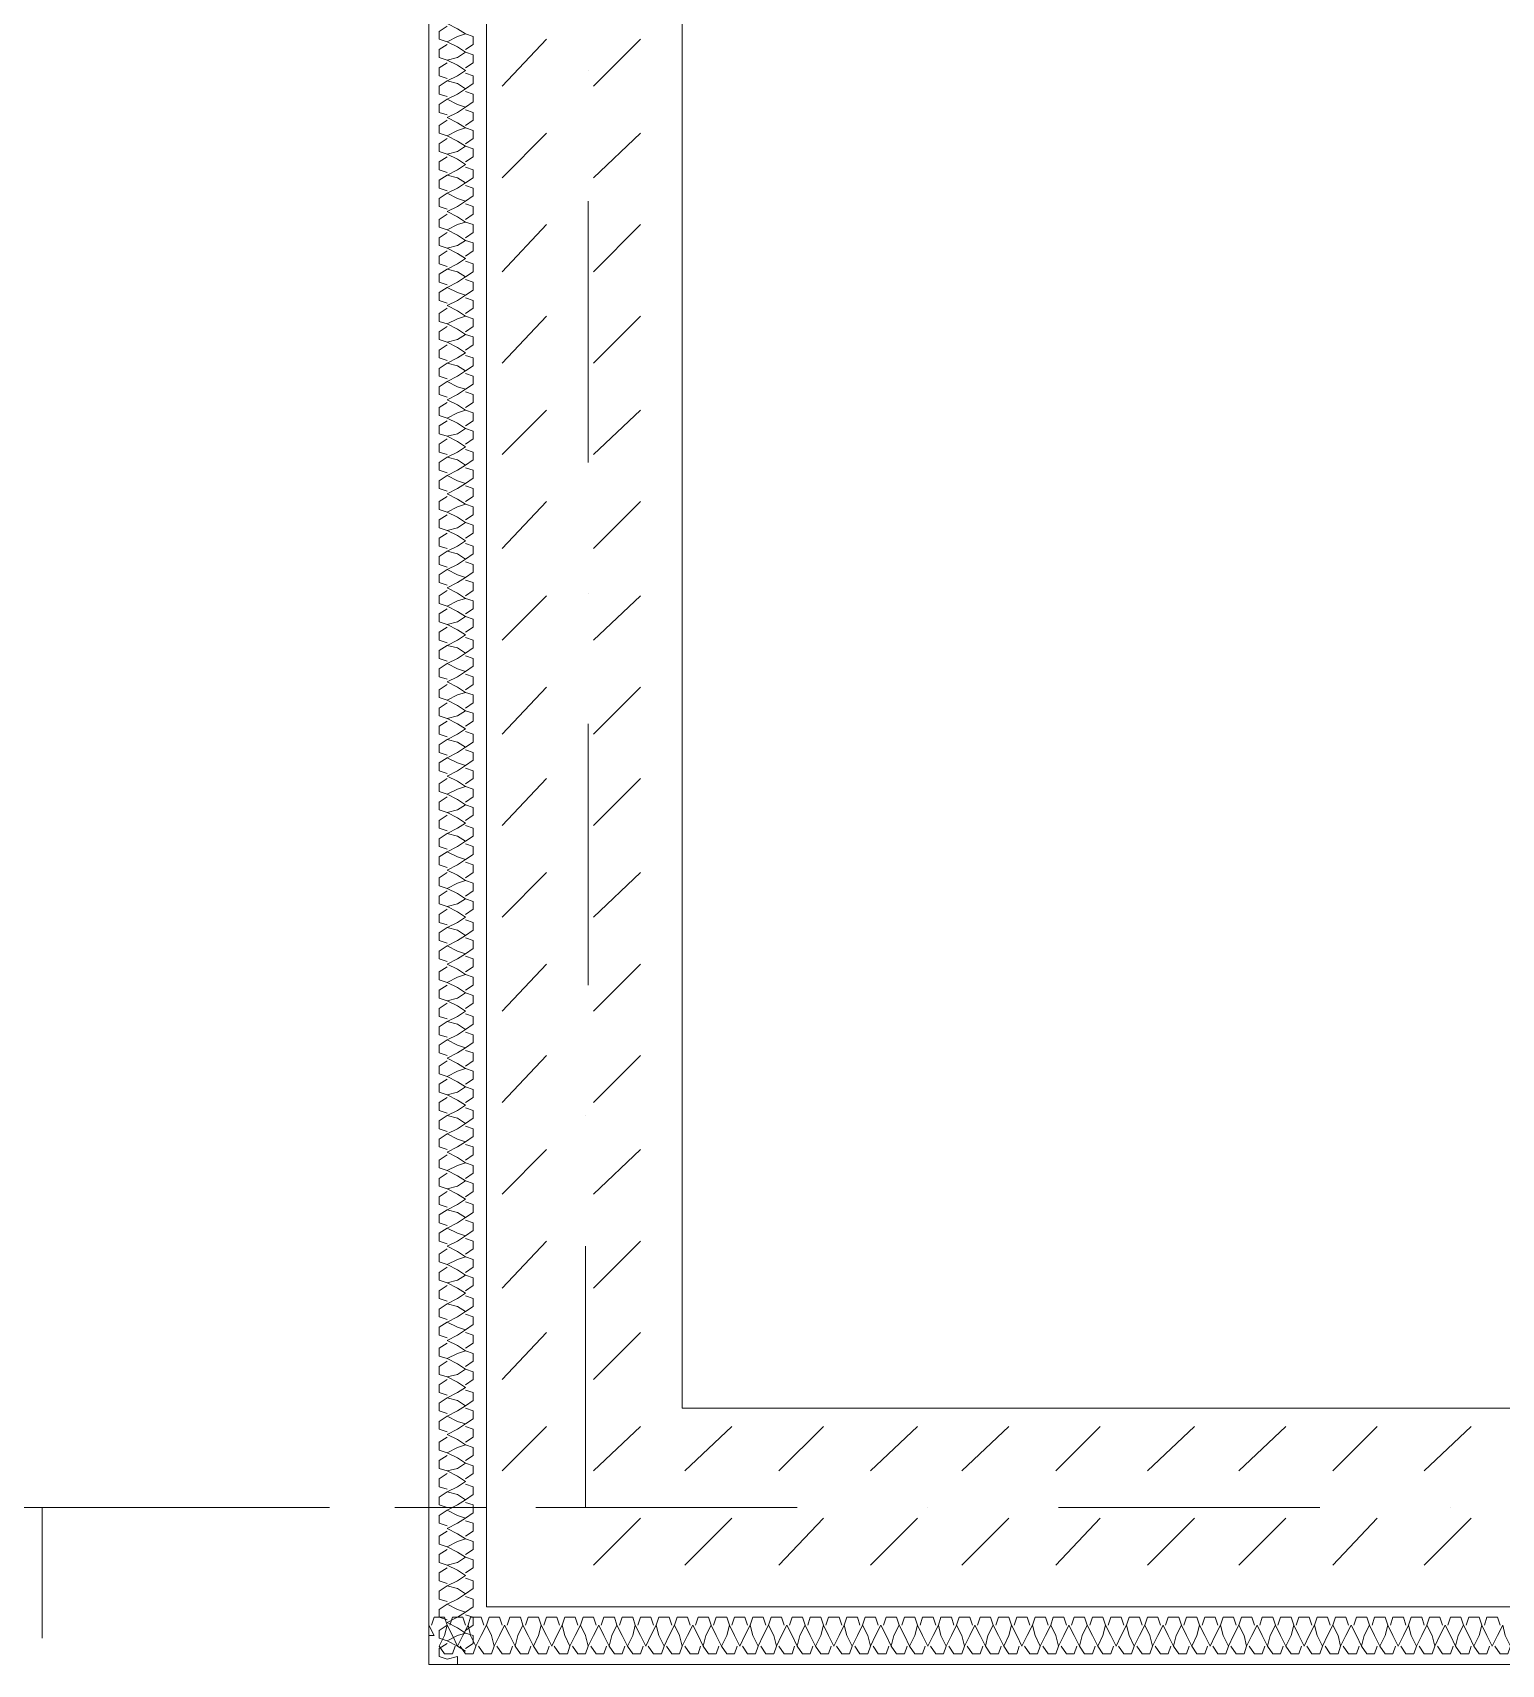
# Model space of a CAD drawing. Header units: millimetres. Extents: x 440 to 72591, y -28954 to 25941.
# Drawn here: x 4422 to 6207, y 7018 to 9000 of the extents above; entities that cross this region are included whole.
import ezdxf

# ---------------------------------------------------------------- set-up
doc = ezdxf.new("R2010")
doc.units = ezdxf.units.MM
doc.layers.add('podkład', color=7, linetype='Continuous')

msp = doc.modelspace()

# ---------------------------------------------------------------- linework, layer by layer
at = {"layer": 'podkład', "color": 7, "lineweight": 5, "transparency": 33554572}
msp.add_lwpolyline([(22210.8, 21057.8), (22210.8, 21127.6), (22141, 21127.6), (22141, 21197.5), (4503.3, 21197.5), (4503.3, 13018.4), (4903.3, 13018.4), (4903.3, 7017.5), (10221.6, 7017.5), (10221.6, 7087.4), (11021.8, 7087.4), (11021.8, 7017.5), (11682.2, 7017.5), (11682.2, 7516), (14581, 7516), (14581, 8516.1), (17102.1, 8516.1), (17102.1, 7516), (18410.2, 7516)], dxfattribs=at)
at = {"layer": 'podkład', "color": 1, "lineweight": 5, "transparency": 33554572}
msp.add_lwpolyline([(5211.3, 7328.7), (5211.3, 13088.3), (8611.9, 13088.3), (8611.9, 13656.6), (8370.5, 13656.6), (8370.5, 13326.4), (4811.3, 13326.4), (4811.3, 13707.4), (4573.1, 13707.4), (4573.1, 13088.3), (4973.2, 13088.3), (4973.2, 7087.4), (10221.6, 7087.4), (10221.6, 7328.7)], close=True, dxfattribs=at)
at = {"layer": 'podkład', "color": 4, "lineweight": 5, "transparency": 33554572}
for points in [[(4947.8, 9024.2), (4938.3, 9017.8), (4925.6, 9011.5), (4938.3, 9005.1), (4947.8, 8998.8), (4938.3, 8995.6), (4925.6, 8989.2), (4916, 8992.4), (4916, 9001.9), (4925.6, 9008.3)], [(4925.6, 8986.1), (4916, 8979.7), (4916, 8970.2), (4925.6, 8967), (4938.3, 8970.2), (4947.8, 8976.5), (4938.3, 8982.9), (4925.6, 8989.2)], [(4947.8, 8979.7), (4957.3, 8986.1), (4957.3, 8995.6), (4947.8, 8998.8)], [(4925.6, 8922.6), (4916, 8925.7), (4916, 8935.3), (4925.6, 8941.6), (4938.3, 8948), (4947.8, 8954.3), (4938.3, 8960.7), (4925.6, 8967)], [(4925.6, 8963.8), (4916, 8957.5), (4916, 8948), (4925.6, 8944.8)], [(4947.8, 8957.5), (4957.3, 8963.8), (4957.3, 8973.4), (4947.8, 8976.5)], [(4925.6, 8941.6), (4938.3, 8938.4), (4947.8, 8932.1), (4957.3, 8938.4), (4957.3, 8948), (4947.8, 8951.1)], [(4947.8, 8932.1), (4938.3, 8925.7), (4925.6, 8919.4), (4916, 8913), (4916, 8903.5), (4925.6, 8900.3)], [(4925.6, 8919.4), (4938.3, 8913), (4947.8, 8909.9), (4957.3, 8916.2), (4957.3, 8925.7), (4947.8, 8928.9)], [(4947.8, 8909.9), (4938.3, 8903.5), (4925.6, 8897.2), (4938.3, 8890.8), (4947.8, 8884.5), (4938.3, 8881.3), (4925.6, 8874.9), (4916, 8878.1), (4916, 8887.6), (4925.6, 8894)], [(4947.8, 8887.6), (4957.3, 8894), (4957.3, 8903.5), (4947.8, 8906.7)], [(4947.8, 8865.4), (4957.3, 8871.8), (4957.3, 8881.3), (4947.8, 8884.5)], [(4925.6, 8871.8), (4916, 8865.4), (4916, 8855.9), (4925.6, 8852.7), (4938.3, 8855.9), (4947.8, 8862.2), (4938.3, 8868.6), (4925.6, 8874.9)], [(4925.6, 8808.3), (4916, 8811.4), (4916, 8821), (4925.6, 8827.3), (4938.3, 8833.7), (4947.8, 8840), (4938.3, 8846.4), (4925.6, 8852.7)], [(4925.6, 8849.5), (4916, 8843.2), (4916, 8833.7), (4925.6, 8830.5)], [(4947.8, 8843.2), (4957.3, 8849.5), (4957.3, 8859.1), (4947.8, 8862.2)], [(4925.6, 8827.3), (4938.3, 8824.1), (4947.8, 8817.8), (4957.3, 8824.1), (4957.3, 8833.7), (4947.8, 8836.8)], [(4947.8, 8817.8), (4938.3, 8811.4), (4925.6, 8805.1), (4916, 8798.7), (4916, 8789.2), (4925.6, 8786)], [(4925.6, 8805.1), (4938.3, 8798.7), (4947.8, 8795.6), (4957.3, 8801.9), (4957.3, 8811.4), (4947.8, 8814.6)], [(4947.8, 8795.6), (4938.3, 8789.2), (4925.6, 8782.9), (4938.3, 8776.5), (4947.8, 8770.2), (4938.3, 8767), (4925.6, 8760.6), (4916, 8763.8), (4916, 8773.3), (4925.6, 8779.7)], [(4947.8, 8773.3), (4957.3, 8779.7), (4957.3, 8789.2), (4947.8, 8792.4)], [(4947.8, 8751.1), (4957.3, 8757.5), (4957.3, 8767), (4947.8, 8770.2)], [(4925.6, 8757.5), (4916, 8751.1), (4916, 8741.6), (4925.6, 8738.4), (4938.3, 8741.6), (4947.8, 8747.9), (4938.3, 8754.3), (4925.6, 8760.6)], [(4947.8, 8728.9), (4957.3, 8735.2), (4957.3, 8744.8), (4947.8, 8747.9)], [(4925.6, 8694), (4916, 8697.1), (4916, 8706.7), (4925.6, 8713), (4938.3, 8719.4), (4947.8, 8725.7), (4938.3, 8732.1), (4925.6, 8738.4)], [(4925.6, 8735.2), (4916, 8728.9), (4916, 8719.4), (4925.6, 8716.2)], [(4925.6, 8713), (4938.3, 8709.8), (4947.8, 8703.5), (4957.3, 8709.8), (4957.3, 8719.4), (4947.8, 8722.5)], [(4947.8, 8703.5), (4938.3, 8697.1), (4925.6, 8690.8), (4916, 8684.4), (4916, 8674.9), (4925.6, 8671.7)], [(4925.6, 8690.8), (4938.3, 8684.4), (4947.8, 8681.3), (4957.3, 8687.6), (4957.3, 8697.1), (4947.8, 8700.3)], [(4947.8, 8681.3), (4938.3, 8674.9), (4925.6, 8668.6), (4938.3, 8662.2), (4947.8, 8655.9), (4938.3, 8652.7), (4925.6, 8646.3), (4916, 8649.5), (4916, 8659), (4925.6, 8665.4)], [(4947.8, 8659), (4957.3, 8665.4), (4957.3, 8674.9), (4947.8, 8678.1)], [(4925.6, 8643.2), (4916, 8636.8), (4916, 8627.3), (4925.6, 8624.1), (4938.3, 8627.3), (4947.8, 8633.6), (4938.3, 8640), (4925.6, 8646.3)], [(4947.8, 8636.8), (4957.3, 8643.2), (4957.3, 8652.7), (4947.8, 8655.9)], [(4947.8, 8614.6), (4957.3, 8620.9), (4957.3, 8630.5), (4947.8, 8633.6)], [(4925.6, 8579.7), (4916, 8582.8), (4916, 8592.4), (4925.6, 8598.7), (4938.3, 8605.1), (4947.8, 8611.4), (4938.3, 8617.8), (4925.6, 8624.1)], [(4925.6, 8620.9), (4916, 8614.6), (4916, 8605.1), (4925.6, 8601.9)], [(4925.6, 8598.7), (4938.3, 8595.5), (4947.8, 8589.2), (4957.3, 8595.5), (4957.3, 8605.1), (4947.8, 8608.2)], [(4947.8, 8589.2), (4938.3, 8582.8), (4925.6, 8576.5), (4916, 8570.1), (4916, 8560.6), (4925.6, 8557.4)], [(4925.6, 8576.5), (4938.3, 8570.1), (4947.8, 8567), (4957.3, 8573.3), (4957.3, 8582.8), (4947.8, 8586)], [(4947.8, 8567), (4938.3, 8560.6), (4925.6, 8554.3), (4938.3, 8547.9), (4947.8, 8541.5), (4938.3, 8538.4), (4925.6, 8532), (4916, 8535.2), (4916, 8544.7), (4925.6, 8551.1)], [(4947.8, 8544.7), (4957.3, 8551.1), (4957.3, 8560.6), (4947.8, 8563.8)], [(4925.6, 8528.8), (4916, 8522.5), (4916, 8513), (4925.6, 8509.8), (4938.3, 8513), (4947.8, 8519.3), (4938.3, 8525.7), (4925.6, 8532)], [(4947.8, 8522.5), (4957.3, 8528.8), (4957.3, 8538.4), (4947.8, 8541.5)], [(4925.6, 8465.3), (4916, 8468.5), (4916, 8478), (4925.6, 8484.4), (4938.3, 8490.7), (4947.8, 8497.1), (4938.3, 8503.4), (4925.6, 8509.8)], [(4925.6, 8506.6), (4916, 8500.3), (4916, 8490.7), (4925.6, 8487.6)], [(4947.8, 8500.3), (4957.3, 8506.6), (4957.3, 8516.1), (4947.8, 8519.3)], [(4925.6, 8484.4), (4938.3, 8481.2), (4947.8, 8474.9), (4957.3, 8481.2), (4957.3, 8490.7), (4947.8, 8493.9)], [(4947.8, 8474.9), (4938.3, 8468.5), (4925.6, 8462.2), (4916, 8455.8), (4916, 8446.3), (4925.6, 8443.1)], [(4925.6, 8462.2), (4938.3, 8455.8), (4947.8, 8452.6), (4957.3, 8459), (4957.3, 8468.5), (4947.8, 8471.7)], [(4947.8, 8452.6), (4938.3, 8446.3), (4925.6, 8439.9), (4938.3, 8433.6), (4947.8, 8427.2), (4938.3, 8424.1), (4925.6, 8417.7), (4916, 8420.9), (4916, 8430.4), (4925.6, 8436.8)], [(4947.8, 8430.4), (4957.3, 8436.8), (4957.3, 8446.3), (4947.8, 8449.5)], [(4947.8, 8408.2), (4957.3, 8414.5), (4957.3, 8424.1), (4947.8, 8427.2)], [(4925.6, 8414.5), (4916, 8408.2), (4916, 8398.7), (4925.6, 8395.5), (4938.3, 8398.7), (4947.8, 8405), (4938.3, 8411.4), (4925.6, 8417.7)], [(4925.6, 8351), (4916, 8354.2), (4916, 8363.7), (4925.6, 8370.1), (4938.3, 8376.4), (4947.8, 8382.8), (4938.3, 8389.1), (4925.6, 8395.5)], [(4925.6, 8392.3), (4916, 8386), (4916, 8376.4), (4925.6, 8373.3)], [(4947.8, 8386), (4957.3, 8392.3), (4957.3, 8401.8), (4947.8, 8405)], [(4925.6, 8370.1), (4938.3, 8366.9), (4947.8, 8360.6), (4957.3, 8366.9), (4957.3, 8376.4), (4947.8, 8379.6)], [(4947.8, 8360.6), (4938.3, 8354.2), (4925.6, 8347.9), (4916, 8341.5), (4916, 8332), (4925.6, 8328.8)], [(4925.6, 8347.9), (4938.3, 8341.5), (4947.8, 8338.3), (4957.3, 8344.7), (4957.3, 8354.2), (4947.8, 8357.4)], [(4947.8, 8338.3), (4938.3, 8332), (4925.6, 8325.6), (4938.3, 8319.3), (4947.8, 8312.9), (4938.3, 8309.8), (4925.6, 8303.4), (4916, 8306.6), (4916, 8316.1), (4925.6, 8322.5)], [(4947.8, 8316.1), (4957.3, 8322.5), (4957.3, 8332), (4947.8, 8335.2)], [(4947.8, 8293.9), (4957.3, 8300.2), (4957.3, 8309.8), (4947.8, 8312.9)], [(4925.6, 8300.2), (4916, 8293.9), (4916, 8284.4), (4925.6, 8281.2), (4938.3, 8284.4), (4947.8, 8290.7), (4938.3, 8297.1), (4925.6, 8303.4)], [(4947.8, 8271.7), (4957.3, 8278), (4957.3, 8287.5), (4947.8, 8290.7)], [(4925.6, 8236.7), (4916, 8239.9), (4916, 8249.4), (4925.6, 8255.8), (4938.3, 8262.1), (4947.8, 8268.5), (4938.3, 8274.8), (4925.6, 8281.2)], [(4925.6, 8278), (4916, 8271.7), (4916, 8262.1), (4925.6, 8259)], [(4925.6, 8255.8), (4938.3, 8252.6), (4947.8, 8246.3), (4957.3, 8252.6), (4957.3, 8262.1), (4947.8, 8265.3)], [(4947.8, 8246.3), (4938.3, 8239.9), (4925.6, 8233.6), (4916, 8227.2), (4916, 8217.7), (4925.6, 8214.5)], [(4925.6, 8233.6), (4938.3, 8227.2), (4947.8, 8224), (4957.3, 8230.4), (4957.3, 8239.9), (4947.8, 8243.1)], [(4947.8, 8224), (4938.3, 8217.7), (4925.6, 8211.3), (4938.3, 8205), (4947.8, 8198.6), (4938.3, 8195.5), (4925.6, 8189.1), (4916, 8192.3), (4916, 8201.8), (4925.6, 8208.2)], [(4947.8, 8201.8), (4957.3, 8208.2), (4957.3, 8217.7), (4947.8, 8220.9)], [(4947.8, 8179.6), (4957.3, 8185.9), (4957.3, 8195.5), (4947.8, 8198.6)], [(4925.6, 8185.9), (4916, 8179.6), (4916, 8170.1), (4925.6, 8166.9), (4938.3, 8170.1), (4947.8, 8176.4), (4938.3, 8182.8), (4925.6, 8189.1)], [(4947.8, 8157.4), (4957.3, 8163.7), (4957.3, 8173.2), (4947.8, 8176.4)], [(4925.6, 8122.4), (4916, 8125.6), (4916, 8135.1), (4925.6, 8141.5), (4938.3, 8147.8), (4947.8, 8154.2), (4938.3, 8160.5), (4925.6, 8166.9)], [(4925.6, 8163.7), (4916, 8157.4), (4916, 8147.8), (4925.6, 8144.7)], [(4925.6, 8141.5), (4938.3, 8138.3), (4947.8, 8132), (4957.3, 8138.3), (4957.3, 8147.8), (4947.8, 8151)], [(4947.8, 8132), (4938.3, 8125.6), (4925.6, 8119.3), (4916, 8112.9), (4916, 8103.4), (4925.6, 8100.2)], [(4925.6, 8119.3), (4938.3, 8112.9), (4947.8, 8109.7), (4957.3, 8116.1), (4957.3, 8125.6), (4947.8, 8128.8)], [(4947.8, 8109.7), (4938.3, 8103.4), (4925.6, 8097), (4938.3, 8090.7), (4947.8, 8084.3), (4938.3, 8081.2), (4925.6, 8074.8), (4916, 8078), (4916, 8087.5), (4925.6, 8093.9)], [(4947.8, 8087.5), (4957.3, 8093.9), (4957.3, 8103.4), (4947.8, 8106.6)], [(4925.6, 8071.6), (4916, 8065.3), (4916, 8055.8), (4925.6, 8052.6), (4938.3, 8055.8), (4947.8, 8062.1), (4938.3, 8068.5), (4925.6, 8074.8)], [(4947.8, 8065.3), (4957.3, 8071.6), (4957.3, 8081.2), (4947.8, 8084.3)], [(4925.6, 8008.1), (4916, 8011.3), (4916, 8020.8), (4925.6, 8027.2), (4938.3, 8033.5), (4947.8, 8039.9), (4938.3, 8046.2), (4925.6, 8052.6)], [(4947.8, 8043.1), (4957.3, 8049.4), (4957.3, 8058.9), (4947.8, 8062.1)], [(4925.6, 8049.4), (4916, 8043.1), (4916, 8033.5), (4925.6, 8030.4)], [(4925.6, 8027.2), (4938.3, 8024), (4947.8, 8017.7), (4957.3, 8024), (4957.3, 8033.5), (4947.8, 8036.7)], [(4947.8, 8017.7), (4938.3, 8011.3), (4925.6, 8005), (4916, 7998.6), (4916, 7989.1), (4925.6, 7985.9)], [(4925.6, 8005), (4938.3, 7998.6), (4947.8, 7995.4), (4957.3, 8001.8), (4957.3, 8011.3), (4947.8, 8014.5)], [(4947.8, 7995.4), (4938.3, 7989.1), (4925.6, 7982.7), (4938.3, 7976.4), (4947.8, 7970), (4938.3, 7966.9), (4925.6, 7960.5), (4916, 7963.7), (4916, 7973.2), (4925.6, 7979.6)], [(4947.8, 7973.2), (4957.3, 7979.6), (4957.3, 7989.1), (4947.8, 7992.3)], [(4925.6, 7957.3), (4916, 7951), (4916, 7941.5), (4925.6, 7938.3), (4938.3, 7941.5), (4947.8, 7947.8), (4938.3, 7954.2), (4925.6, 7960.5)], [(4947.8, 7951), (4957.3, 7957.3), (4957.3, 7966.9), (4947.8, 7970)], [(4925.6, 7893.8), (4916, 7897), (4916, 7906.5), (4925.6, 7912.9), (4938.3, 7919.2), (4947.8, 7925.6), (4938.3, 7931.9), (4925.6, 7938.3)], [(4925.6, 7935.1), (4916, 7928.8), (4916, 7919.2), (4925.6, 7916.1)], [(4947.8, 7928.8), (4957.3, 7935.1), (4957.3, 7944.6), (4947.8, 7947.8)], [(4925.6, 7912.9), (4938.3, 7909.7), (4947.8, 7903.4), (4957.3, 7909.7), (4957.3, 7919.2), (4947.8, 7922.4)], [(4947.8, 7903.4), (4938.3, 7897), (4925.6, 7890.7), (4916, 7884.3), (4916, 7874.8), (4925.6, 7871.6)], [(4925.6, 7890.7), (4938.3, 7884.3), (4947.8, 7881.1), (4957.3, 7887.5), (4957.3, 7897), (4947.8, 7900.2)], [(4947.8, 7881.1), (4938.3, 7874.8), (4925.6, 7868.4), (4938.3, 7862.1), (4947.8, 7855.7), (4938.3, 7852.6), (4925.6, 7846.2), (4916, 7849.4), (4916, 7858.9), (4925.6, 7865.3)], [(4947.8, 7858.9), (4957.3, 7865.3), (4957.3, 7874.8), (4947.8, 7878)], [(4947.8, 7836.7), (4957.3, 7843), (4957.3, 7852.6), (4947.8, 7855.7)], [(4925.6, 7843), (4916, 7836.7), (4916, 7827.2), (4925.6, 7824), (4938.3, 7827.2), (4947.8, 7833.5), (4938.3, 7839.9), (4925.6, 7846.2)], [(4947.8, 7814.5), (4957.3, 7820.8), (4957.3, 7830.3), (4947.8, 7833.5)], [(4925.6, 7779.5), (4916, 7782.7), (4916, 7792.2), (4925.6, 7798.6), (4938.3, 7804.9), (4947.8, 7811.3), (4938.3, 7817.6), (4925.6, 7824)], [(4925.6, 7820.8), (4916, 7814.5), (4916, 7804.9), (4925.6, 7801.8)], [(4925.6, 7798.6), (4938.3, 7795.4), (4947.8, 7789.1), (4957.3, 7795.4), (4957.3, 7804.9), (4947.8, 7808.1)], [(4947.8, 7789.1), (4938.3, 7782.7), (4925.6, 7776.4), (4916, 7770), (4916, 7760.5), (4925.6, 7757.3)], [(4925.6, 7776.4), (4938.3, 7770), (4947.8, 7766.8), (4957.3, 7773.2), (4957.3, 7782.7), (4947.8, 7785.9)], [(4947.8, 7766.8), (4938.3, 7760.5), (4925.6, 7754.1), (4938.3, 7747.8), (4947.8, 7741.4), (4938.3, 7738.2), (4925.6, 7731.9), (4916, 7735.1), (4916, 7744.6), (4925.6, 7750.9)], [(4947.8, 7744.6), (4957.3, 7750.9), (4957.3, 7760.5), (4947.8, 7763.6)], [(4947.8, 7722.4), (4957.3, 7728.7), (4957.3, 7738.2), (4947.8, 7741.4)], [(4925.6, 7728.7), (4916, 7722.4), (4916, 7712.8), (4925.6, 7709.7), (4938.3, 7712.8), (4947.8, 7719.2), (4938.3, 7725.5), (4925.6, 7731.9)], [(4947.8, 7700.1), (4957.3, 7706.5), (4957.3, 7716), (4947.8, 7719.2)], [(4925.6, 7665.2), (4916, 7668.4), (4916, 7677.9), (4925.6, 7684.3), (4938.3, 7690.6), (4947.8, 7697), (4938.3, 7703.3), (4925.6, 7709.7)], [(4925.6, 7706.5), (4916, 7700.1), (4916, 7690.6), (4925.6, 7687.4)], [(4925.6, 7684.3), (4938.3, 7681.1), (4947.8, 7674.7), (4957.3, 7681.1), (4957.3, 7690.6), (4947.8, 7693.8)], [(4947.8, 7674.7), (4938.3, 7668.4), (4925.6, 7662), (4916, 7655.7), (4916, 7646.2), (4925.6, 7643)], [(4925.6, 7662), (4938.3, 7655.7), (4947.8, 7652.5), (4957.3, 7658.9), (4957.3, 7668.4), (4947.8, 7671.6)], [(4947.8, 7652.5), (4938.3, 7646.2), (4925.6, 7639.8), (4938.3, 7633.5), (4947.8, 7627.1), (4938.3, 7623.9), (4925.6, 7617.6), (4916, 7620.8), (4916, 7630.3), (4925.6, 7636.6)], [(4947.8, 7630.3), (4957.3, 7636.6), (4957.3, 7646.2), (4947.8, 7649.3)], [(4925.6, 7614.4), (4916, 7608.1), (4916, 7598.5), (4925.6, 7595.4), (4938.3, 7598.5), (4947.8, 7604.9), (4938.3, 7611.2), (4925.6, 7617.6)], [(4947.8, 7608.1), (4957.3, 7614.4), (4957.3, 7623.9), (4947.8, 7627.1)], [(4925.6, 7550.9), (4916, 7554.1), (4916, 7563.6), (4925.6, 7570), (4938.3, 7576.3), (4947.8, 7582.7), (4938.3, 7589), (4925.6, 7595.4)], [(4947.8, 7585.8), (4957.3, 7592.2), (4957.3, 7601.7), (4947.8, 7604.9)], [(4925.6, 7592.2), (4916, 7585.8), (4916, 7576.3), (4925.6, 7573.1)], [(4925.6, 7570), (4938.3, 7566.8), (4947.8, 7560.4), (4957.3, 7566.8), (4957.3, 7576.3), (4947.8, 7579.5)], [(4947.8, 7560.4), (4938.3, 7554.1), (4925.6, 7547.7), (4916, 7541.4), (4916, 7531.9), (4925.6, 7528.7)], [(4925.6, 7547.7), (4938.3, 7541.4), (4947.8, 7538.2), (4957.3, 7544.6), (4957.3, 7554.1), (4947.8, 7557.3)], [(4947.8, 7538.2), (4938.3, 7531.9), (4925.6, 7525.5), (4938.3, 7519.2), (4947.8, 7512.8), (4938.3, 7509.6), (4925.6, 7503.3), (4916, 7506.5), (4916, 7516), (4925.6, 7522.3)], [(4947.8, 7516), (4957.3, 7522.3), (4957.3, 7531.9), (4947.8, 7535)], [(4925.6, 7500.1), (4916, 7493.8), (4916, 7484.2), (4925.6, 7481.1), (4938.3, 7484.2), (4947.8, 7490.6), (4938.3, 7496.9), (4925.6, 7503.3)], [(4947.8, 7493.8), (4957.3, 7500.1), (4957.3, 7509.6), (4947.8, 7512.8)], [(4925.6, 7436.6), (4916, 7439.8), (4916, 7449.3), (4925.6, 7455.7), (4938.3, 7462), (4947.8, 7468.4), (4938.3, 7474.7), (4925.6, 7481.1)], [(4925.6, 7477.9), (4916, 7471.5), (4916, 7462), (4925.6, 7458.8)], [(4947.8, 7471.5), (4957.3, 7477.9), (4957.3, 7487.4), (4947.8, 7490.6)], [(4925.6, 7455.7), (4938.3, 7452.5), (4947.8, 7446.1), (4957.3, 7452.5), (4957.3, 7462), (4947.8, 7465.2)], [(4947.8, 7446.1), (4938.3, 7439.8), (4925.6, 7433.4), (4916, 7427.1), (4916, 7417.6), (4925.6, 7414.4)], [(4925.6, 7433.4), (4938.3, 7427.1), (4947.8, 7423.9), (4957.3, 7430.3), (4957.3, 7439.8), (4947.8, 7443)], [(4947.8, 7423.9), (4938.3, 7417.6), (4925.6, 7411.2), (4938.3, 7404.9), (4947.8, 7398.5), (4938.3, 7395.3), (4925.6, 7389), (4916, 7392.2), (4916, 7401.7), (4925.6, 7408)], [(4947.8, 7401.7), (4957.3, 7408), (4957.3, 7417.6), (4947.8, 7420.7)], [(4947.8, 7379.5), (4957.3, 7385.8), (4957.3, 7395.3), (4947.8, 7398.5)], [(4925.6, 7385.8), (4916, 7379.5), (4916, 7369.9), (4925.6, 7366.8), (4938.3, 7369.9), (4947.8, 7376.3), (4938.3, 7382.6), (4925.6, 7389)], [(4947.8, 7357.2), (4957.3, 7363.6), (4957.3, 7373.1), (4947.8, 7376.3)], [(4925.6, 7322.3), (4916, 7325.5), (4916, 7335), (4925.6, 7341.4), (4938.3, 7347.7), (4947.8, 7354.1), (4938.3, 7360.4), (4925.6, 7366.8)], [(4925.6, 7363.6), (4916, 7357.2), (4916, 7347.7), (4925.6, 7344.5)], [(4925.6, 7341.4), (4938.3, 7338.2), (4947.8, 7331.8), (4957.3, 7338.2), (4957.3, 7347.7), (4947.8, 7350.9)], [(4947.8, 7331.8), (4938.3, 7325.5), (4925.6, 7319.1), (4916, 7312.8), (4916, 7303.3), (4925.6, 7300.1)], [(4925.6, 7319.1), (4938.3, 7312.8), (4947.8, 7309.6), (4957.3, 7316), (4957.3, 7325.5), (4947.8, 7328.7)], [(4947.8, 7309.6), (4938.3, 7303.3), (4925.6, 7296.9), (4938.3, 7290.6), (4947.8, 7284.2), (4938.3, 7281), (4925.6, 7274.7), (4916, 7277.9), (4916, 7287.4), (4925.6, 7293.7)], [(4947.8, 7287.4), (4957.3, 7293.7), (4957.3, 7303.3), (4947.8, 7306.4)], [(4947.8, 7265.2), (4957.3, 7271.5), (4957.3, 7281), (4947.8, 7284.2)], [(4925.6, 7271.5), (4916, 7265.2), (4916, 7255.6), (4925.6, 7252.5), (4938.3, 7255.6), (4947.8, 7262), (4938.3, 7268.3), (4925.6, 7274.7)], [(4947.8, 7242.9), (4957.3, 7249.3), (4957.3, 7258.8), (4947.8, 7262)], [(4925.6, 7208), (4916, 7211.2), (4916, 7220.7), (4925.6, 7227.1), (4938.3, 7233.4), (4947.8, 7239.8), (4938.3, 7246.1), (4925.6, 7252.5)], [(4925.6, 7249.3), (4916, 7242.9), (4916, 7233.4), (4925.6, 7230.2)], [(4925.6, 7227.1), (4938.3, 7223.9), (4947.8, 7217.5), (4957.3, 7223.9), (4957.3, 7233.4), (4947.8, 7236.6)], [(4433.4, 7049.3), (4433.4, 7208), (4544.5, 7208)], [(4623.9, 7208), (4782.7, 7208)], [(4862.1, 7208), (4973.2, 7208)], [(4947.8, 7217.5), (4938.3, 7211.2), (4925.6, 7204.8), (4916, 7198.5), (4916, 7189), (4925.6, 7185.8)], [(4925.6, 7204.8), (4938.3, 7198.5), (4947.8, 7195.3), (4957.3, 7201.7), (4957.3, 7211.2), (4947.8, 7214.4)], [(4947.8, 7195.3), (4938.3, 7189), (4925.6, 7182.6), (4938.3, 7176.3), (4947.8, 7169.9), (4938.3, 7166.7), (4925.6, 7160.4), (4916, 7163.6), (4916, 7173.1), (4925.6, 7179.4)], [(4947.8, 7173.1), (4957.3, 7179.4), (4957.3, 7189), (4947.8, 7192.1)], [(4925.6, 7157.2), (4916, 7150.9), (4916, 7141.3), (4925.6, 7138.2), (4938.3, 7141.3), (4947.8, 7147.7), (4938.3, 7154), (4925.6, 7160.4)], [(4947.8, 7150.9), (4957.3, 7157.2), (4957.3, 7166.7), (4947.8, 7169.9)], [(4947.8, 7128.6), (4957.3, 7135), (4957.3, 7144.5), (4947.8, 7147.7)], [(4925.6, 7093.7), (4916, 7096.9), (4916, 7106.4), (4925.6, 7112.8), (4938.3, 7119.1), (4947.8, 7125.5), (4938.3, 7131.8), (4925.6, 7138.2)], [(4925.6, 7135), (4916, 7128.6), (4916, 7119.1), (4925.6, 7115.9)], [(4925.6, 7112.8), (4938.3, 7109.6), (4947.8, 7103.2), (4957.3, 7109.6), (4957.3, 7119.1), (4947.8, 7122.3)], [(4947.8, 7103.2), (4938.3, 7096.9), (4925.6, 7090.5), (4916, 7084.2), (4916, 7074.7), (4925.6, 7071.5)], [(4925.6, 7090.5), (4938.3, 7084.2), (4947.8, 7081), (4957.3, 7087.4), (4957.3, 7096.9), (4947.8, 7100.1)], [(4947.8, 7081), (4938.3, 7074.7), (4925.6, 7068.3), (4938.3, 7062), (4947.8, 7055.6), (4938.3, 7052.4), (4925.6, 7046.1), (4916, 7049.3), (4916, 7058.8), (4925.6, 7065.1), (4922.4, 7074.7), (4909.7, 7074.7), (4906.5, 7065.1)], [(4903.3, 7052.4), (4909.7, 7052.4), (4903.3, 7065.1)], [(4935.1, 7039.7), (4931.9, 7030.2), (4922.4, 7030.2), (4916, 7039.7), (4922.4, 7052.4), (4925.6, 7065.1), (4931.9, 7052.4), (4938.3, 7039.7), (4944.6, 7052.4), (4951, 7065.1), (4954.1, 7052.4), (4960.5, 7039.7), (4957.3, 7030.2), (4947.8, 7030.2), (4941.4, 7039.7)], [(4947.8, 7065.1), (4944.6, 7074.7), (4931.9, 7074.7), (4928.7, 7065.1)], [(4947.8, 7058.8), (4957.3, 7065.1), (4957.3, 7074.7), (4947.8, 7077.8)], [(4970, 7065.1), (4966.8, 7074.7), (4954.1, 7074.7), (4951, 7065.1)], [(4963.7, 7039.7), (4970, 7030.2), (4979.5, 7030.2), (4982.7, 7039.7), (4979.5, 7052.4), (4973.2, 7065.1), (4966.8, 7052.4), (4960.5, 7039.7)], [(4992.2, 7065.1), (4989.1, 7074.7), (4976.4, 7074.7), (4973.2, 7065.1)], [(5027.2, 7039.7), (5024, 7030.2), (5014.5, 7030.2), (5008.1, 7039.7), (5001.8, 7052.4), (4995.4, 7065.1), (4989.1, 7052.4), (4982.7, 7039.7)], [(5008.1, 7039.7), (5011.3, 7052.4), (5017.6, 7065.1), (5014.5, 7074.7), (5001.8, 7074.7), (4998.6, 7065.1)], [(5017.6, 7065.1), (5024, 7052.4), (5030.3, 7039.7), (5036.7, 7030.2), (5046.2, 7030.2), (5049.4, 7039.7)], [(5030.3, 7039.7), (5036.7, 7052.4), (5039.9, 7065.1), (5036.7, 7074.7), (5024, 7074.7), (5020.8, 7065.1)], [(5039.9, 7065.1), (5046.2, 7052.4), (5052.6, 7039.7), (5058.9, 7052.4), (5065.3, 7065.1), (5068.4, 7052.4), (5074.8, 7039.7), (5071.6, 7030.2), (5062.1, 7030.2), (5055.7, 7039.7)], [(5062.1, 7065.1), (5058.9, 7074.7), (5046.2, 7074.7), (5043, 7065.1)], [(5084.3, 7065.1), (5081.1, 7074.7), (5068.4, 7074.7), (5065.3, 7065.1)], [(5078, 7039.7), (5084.3, 7030.2), (5093.8, 7030.2), (5097, 7039.7), (5093.8, 7052.4), (5087.5, 7065.1), (5081.1, 7052.4), (5074.8, 7039.7)], [(5106.5, 7065.1), (5103.4, 7074.7), (5090.7, 7074.7), (5087.5, 7065.1)], [(5141.5, 7039.7), (5138.3, 7030.2), (5128.8, 7030.2), (5122.4, 7039.7), (5116.1, 7052.4), (5109.7, 7065.1), (5103.4, 7052.4), (5097, 7039.7)], [(5122.4, 7039.7), (5125.6, 7052.4), (5131.9, 7065.1), (5128.8, 7074.7), (5116.1, 7074.7), (5112.9, 7065.1)], [(5131.9, 7065.1), (5138.3, 7052.4), (5144.6, 7039.7), (5151, 7030.2), (5160.5, 7030.2), (5163.7, 7039.7)], [(5144.6, 7039.7), (5151, 7052.4), (5154.2, 7065.1), (5151, 7074.7), (5138.3, 7074.7), (5135.1, 7065.1)], [(5154.2, 7065.1), (5160.5, 7052.4), (5166.9, 7039.7), (5173.2, 7052.4), (5179.6, 7065.1), (5182.7, 7052.4), (5189.1, 7039.7), (5185.9, 7030.2), (5176.4, 7030.2), (5170, 7039.7)], [(5176.4, 7065.1), (5173.2, 7074.7), (5160.5, 7074.7), (5157.3, 7065.1)], [(5198.6, 7065.1), (5195.4, 7074.7), (5182.7, 7074.7), (5179.6, 7065.1)], [(5192.3, 7039.7), (5198.6, 7030.2), (5208.1, 7030.2), (5211.3, 7039.7), (5208.1, 7052.4), (5201.8, 7065.1), (5195.4, 7052.4), (5189.1, 7039.7)], [(5220.8, 7065.1), (5217.7, 7074.7), (5205, 7074.7), (5201.8, 7065.1)], [(5255.8, 7039.7), (5252.6, 7030.2), (5243.1, 7030.2), (5236.7, 7039.7), (5230.4, 7052.4), (5224, 7065.1), (5217.7, 7052.4), (5211.3, 7039.7)], [(5236.7, 7039.7), (5239.9, 7052.4), (5246.2, 7065.1), (5243.1, 7074.7), (5230.4, 7074.7), (5227.2, 7065.1)], [(5246.2, 7065.1), (5252.6, 7052.4), (5258.9, 7039.7), (5265.3, 7030.2), (5274.8, 7030.2), (5278, 7039.7)], [(5258.9, 7039.7), (5265.3, 7052.4), (5268.5, 7065.1), (5265.3, 7074.7), (5252.6, 7074.7), (5249.4, 7065.1)], [(5268.5, 7065.1), (5274.8, 7052.4), (5281.2, 7039.7), (5287.5, 7052.4), (5293.9, 7065.1), (5297, 7052.4), (5303.4, 7039.7), (5300.2, 7030.2), (5290.7, 7030.2), (5284.3, 7039.7)], [(5290.7, 7065.1), (5287.5, 7074.7), (5274.8, 7074.7), (5271.6, 7065.1)], [(5312.9, 7065.1), (5309.7, 7074.7), (5297, 7074.7), (5293.9, 7065.1)], [(5306.6, 7039.7), (5312.9, 7030.2), (5322.4, 7030.2), (5325.6, 7039.7), (5322.4, 7052.4), (5316.1, 7065.1), (5309.7, 7052.4), (5303.4, 7039.7)], [(5335.1, 7065.1), (5332, 7074.7), (5319.3, 7074.7), (5316.1, 7065.1)], [(5370.1, 7039.7), (5366.9, 7030.2), (5357.4, 7030.2), (5351, 7039.7), (5344.7, 7052.4), (5338.3, 7065.1), (5332, 7052.4), (5325.6, 7039.7)], [(5351, 7039.7), (5354.2, 7052.4), (5360.5, 7065.1), (5357.4, 7074.7), (5344.7, 7074.7), (5341.5, 7065.1)], [(5360.5, 7065.1), (5366.9, 7052.4), (5373.2, 7039.7), (5379.6, 7030.2), (5389.1, 7030.2), (5392.3, 7039.7)], [(5373.2, 7039.7), (5379.6, 7052.4), (5382.8, 7065.1), (5379.6, 7074.7), (5366.9, 7074.7), (5363.7, 7065.1)], [(5382.8, 7065.1), (5389.1, 7052.4), (5395.5, 7039.7), (5401.8, 7052.4), (5408.2, 7065.1), (5411.3, 7052.4), (5417.7, 7039.7), (5414.5, 7030.2), (5405, 7030.2), (5398.6, 7039.7)], [(5405, 7065.1), (5401.8, 7074.7), (5389.1, 7074.7), (5385.9, 7065.1)], [(5427.2, 7065.1), (5424.1, 7074.7), (5411.3, 7074.7), (5408.2, 7065.1)], [(5420.9, 7039.7), (5427.2, 7030.2), (5436.8, 7030.2), (5439.9, 7039.7), (5436.8, 7052.4), (5430.4, 7065.1), (5424.1, 7052.4), (5417.7, 7039.7)], [(5449.5, 7065.1), (5446.3, 7074.7), (5433.6, 7074.7), (5430.4, 7065.1)], [(5484.4, 7039.7), (5481.2, 7030.2), (5471.7, 7030.2), (5465.3, 7039.7), (5459, 7052.4), (5452.6, 7065.1), (5446.3, 7052.4), (5439.9, 7039.7)], [(5465.3, 7039.7), (5468.5, 7052.4), (5474.9, 7065.1), (5471.7, 7074.7), (5459, 7074.7), (5455.8, 7065.1)], [(5474.9, 7065.1), (5481.2, 7052.4), (5487.6, 7039.7), (5493.9, 7030.2), (5503.4, 7030.2), (5506.6, 7039.7)], [(5487.6, 7039.7), (5493.9, 7052.4), (5497.1, 7065.1), (5493.9, 7074.7), (5481.2, 7074.7), (5478, 7065.1)], [(5497.1, 7065.1), (5503.4, 7052.4), (5509.8, 7039.7), (5516.1, 7052.4), (5522.5, 7065.1), (5525.7, 7052.4), (5532, 7039.7), (5528.8, 7030.2), (5519.3, 7030.2), (5513, 7039.7)], [(5519.3, 7065.1), (5516.1, 7074.7), (5503.4, 7074.7), (5500.3, 7065.1)], [(5541.5, 7065.1), (5538.4, 7074.7), (5525.7, 7074.7), (5522.5, 7065.1)], [(5535.2, 7039.7), (5541.5, 7030.2), (5551.1, 7030.2), (5554.2, 7039.7), (5551.1, 7052.4), (5544.7, 7065.1), (5538.4, 7052.4), (5532, 7039.7)], [(5563.8, 7065.1), (5560.6, 7074.7), (5547.9, 7074.7), (5544.7, 7065.1)], [(5598.7, 7039.7), (5595.5, 7030.2), (5586, 7030.2), (5579.6, 7039.7), (5573.3, 7052.4), (5566.9, 7065.1), (5560.6, 7052.4), (5554.2, 7039.7)], [(5579.6, 7039.7), (5582.8, 7052.4), (5589.2, 7065.1), (5586, 7074.7), (5573.3, 7074.7), (5570.1, 7065.1)], [(5589.2, 7065.1), (5595.5, 7052.4), (5601.9, 7039.7), (5608.2, 7030.2), (5617.7, 7030.2), (5620.9, 7039.7)], [(5601.9, 7039.7), (5608.2, 7052.4), (5611.4, 7065.1), (5608.2, 7074.7), (5595.5, 7074.7), (5592.3, 7065.1)], [(5611.4, 7065.1), (5617.7, 7052.4), (5624.1, 7039.7), (5630.4, 7052.4), (5636.8, 7065.1), (5640, 7052.4), (5646.3, 7039.7), (5643.1, 7030.2), (5633.6, 7030.2), (5627.3, 7039.7)], [(5633.6, 7065.1), (5630.4, 7074.7), (5617.7, 7074.7), (5614.6, 7065.1)], [(5655.8, 7065.1), (5652.7, 7074.7), (5640, 7074.7), (5636.8, 7065.1)], [(5649.5, 7039.7), (5655.8, 7030.2), (5665.4, 7030.2), (5668.5, 7039.7), (5665.4, 7052.4), (5659, 7065.1), (5652.7, 7052.4), (5646.3, 7039.7)], [(5678.1, 7065.1), (5674.9, 7074.7), (5662.2, 7074.7), (5659, 7065.1)], [(5713, 7039.7), (5709.8, 7030.2), (5700.3, 7030.2), (5693.9, 7039.7), (5687.6, 7052.4), (5681.2, 7065.1), (5674.9, 7052.4), (5668.5, 7039.7)], [(5693.9, 7039.7), (5697.1, 7052.4), (5703.5, 7065.1), (5700.3, 7074.7), (5687.6, 7074.7), (5684.4, 7065.1)], [(5703.5, 7065.1), (5709.8, 7052.4), (5716.2, 7039.7), (5722.5, 7030.2), (5732, 7030.2), (5735.2, 7039.7)], [(5716.2, 7039.7), (5722.5, 7052.4), (5725.7, 7065.1), (5722.5, 7074.7), (5709.8, 7074.7), (5706.6, 7065.1)], [(5725.7, 7065.1), (5732, 7052.4), (5738.4, 7039.7), (5744.7, 7052.4), (5751.1, 7065.1), (5754.3, 7052.4), (5760.6, 7039.7), (5757.4, 7030.2), (5747.9, 7030.2), (5741.6, 7039.7)], [(5747.9, 7065.1), (5744.7, 7074.7), (5732, 7074.7), (5728.9, 7065.1)], [(5770.1, 7065.1), (5767, 7074.7), (5754.3, 7074.7), (5751.1, 7065.1)], [(5763.8, 7039.7), (5770.1, 7030.2), (5779.7, 7030.2), (5782.8, 7039.7), (5779.7, 7052.4), (5773.3, 7065.1), (5767, 7052.4), (5760.6, 7039.7)], [(5792.4, 7065.1), (5789.2, 7074.7), (5776.5, 7074.7), (5773.3, 7065.1)], [(5827.3, 7039.7), (5824.1, 7030.2), (5814.6, 7030.2), (5808.2, 7039.7), (5801.9, 7052.4), (5795.5, 7065.1), (5789.2, 7052.4), (5782.8, 7039.7)], [(5808.2, 7039.7), (5811.4, 7052.4), (5817.8, 7065.1), (5814.6, 7074.7), (5801.9, 7074.7), (5798.7, 7065.1)], [(5817.8, 7065.1), (5824.1, 7052.4), (5830.5, 7039.7), (5836.8, 7030.2), (5846.3, 7030.2), (5849.5, 7039.7)], [(5830.5, 7039.7), (5836.8, 7052.4), (5840, 7065.1), (5836.8, 7074.7), (5824.1, 7074.7), (5820.9, 7065.1)], [(5840, 7065.1), (5846.3, 7052.4), (5852.7, 7039.7), (5859, 7052.4), (5865.4, 7065.1), (5868.6, 7052.4), (5874.9, 7039.7), (5871.7, 7030.2), (5862.2, 7030.2), (5855.9, 7039.7)], [(5862.2, 7065.1), (5859, 7074.7), (5846.3, 7074.7), (5843.2, 7065.1)], [(5884.4, 7065.1), (5881.3, 7074.7), (5868.6, 7074.7), (5865.4, 7065.1)], [(5878.1, 7039.7), (5884.4, 7030.2), (5894, 7030.2), (5897.1, 7039.7), (5894, 7052.4), (5887.6, 7065.1), (5881.3, 7052.4), (5874.9, 7039.7)], [(5906.7, 7065.1), (5903.5, 7074.7), (5890.8, 7074.7), (5887.6, 7065.1)], [(5941.6, 7039.7), (5938.4, 7030.2), (5928.9, 7030.2), (5922.5, 7039.7), (5916.2, 7052.4), (5909.8, 7065.1), (5903.5, 7052.4), (5897.1, 7039.7)], [(5922.5, 7039.7), (5925.7, 7052.4), (5932.1, 7065.1), (5928.9, 7074.7), (5916.2, 7074.7), (5913, 7065.1)], [(5932.1, 7065.1), (5938.4, 7052.4), (5944.8, 7039.7), (5951.1, 7030.2), (5960.6, 7030.2), (5963.8, 7039.7)], [(5944.8, 7039.7), (5951.1, 7052.4), (5954.3, 7065.1), (5951.1, 7074.7), (5938.4, 7074.7), (5935.2, 7065.1)], [(5954.3, 7065.1), (5960.6, 7052.4), (5967, 7039.7), (5973.3, 7052.4), (5979.7, 7065.1), (5982.9, 7052.4), (5989.2, 7039.7), (5986, 7030.2), (5976.5, 7030.2), (5970.2, 7039.7)], [(5976.5, 7065.1), (5973.3, 7074.7), (5960.6, 7074.7), (5957.5, 7065.1)], [(5998.7, 7065.1), (5995.6, 7074.7), (5982.9, 7074.7), (5979.7, 7065.1)], [(5992.4, 7039.7), (5998.7, 7030.2), (6008.3, 7030.2), (6011.4, 7039.7), (6008.3, 7052.4), (6001.9, 7065.1), (5995.6, 7052.4), (5989.2, 7039.7)], [(6021, 7065.1), (6017.8, 7074.7), (6005.1, 7074.7), (6001.9, 7065.1)], [(6055.9, 7039.7), (6052.7, 7030.2), (6043.2, 7030.2), (6036.8, 7039.7), (6030.5, 7052.4), (6024.1, 7065.1), (6017.8, 7052.4), (6011.4, 7039.7)], [(6036.8, 7039.7), (6040, 7052.4), (6046.4, 7065.1), (6043.2, 7074.7), (6030.5, 7074.7), (6027.3, 7065.1)], [(6046.4, 7065.1), (6052.7, 7052.4), (6059.1, 7039.7), (6065.4, 7030.2), (6074.9, 7030.2), (6078.1, 7039.7)], [(6059.1, 7039.7), (6065.4, 7052.4), (6068.6, 7065.1), (6065.4, 7074.7), (6052.7, 7074.7), (6049.5, 7065.1)], [(6068.6, 7065.1), (6074.9, 7052.4), (6081.3, 7039.7), (6087.6, 7052.4), (6094, 7065.1), (6097.2, 7052.4), (6103.5, 7039.7), (6100.3, 7030.2), (6090.8, 7030.2), (6084.5, 7039.7)], [(6090.8, 7065.1), (6087.6, 7074.7), (6074.9, 7074.7), (6071.8, 7065.1)], [(6113, 7065.1), (6109.9, 7074.7), (6097.2, 7074.7), (6094, 7065.1)], [(6106.7, 7039.7), (6113, 7030.2), (6122.6, 7030.2), (6125.7, 7039.7), (6122.6, 7052.4), (6116.2, 7065.1), (6109.9, 7052.4), (6103.5, 7039.7)], [(6135.3, 7065.1), (6132.1, 7074.7), (6119.4, 7074.7), (6116.2, 7065.1)], [(6170.2, 7039.7), (6167, 7030.2), (6157.5, 7030.2), (6151.1, 7039.7), (6144.8, 7052.4), (6138.4, 7065.1), (6132.1, 7052.4), (6125.7, 7039.7)], [(6151.1, 7039.7), (6154.3, 7052.4), (6160.7, 7065.1), (6157.5, 7074.7), (6144.8, 7074.7), (6141.6, 7065.1)], [(6160.7, 7065.1), (6167, 7052.4), (6173.4, 7039.7), (6179.7, 7030.2), (6189.2, 7030.2), (6192.4, 7039.7)], [(6173.4, 7039.7), (6179.7, 7052.4), (6182.9, 7065.1), (6179.7, 7074.7), (6167, 7074.7), (6163.8, 7065.1)], [(6182.9, 7065.1), (6189.2, 7052.4), (6195.6, 7039.7), (6202, 7052.4), (6208.3, 7065.1), (6211.5, 7052.4), (6217.8, 7039.7), (6214.7, 7030.2), (6205.1, 7030.2), (6198.8, 7039.7)], [(6205.1, 7065.1), (6202, 7074.7), (6189.2, 7074.7), (6186.1, 7065.1)], [(4938.3, 7017.5), (4938.3, 7027), (4925.6, 7023.9), (4916, 7027), (4916, 7036.6), (4925.6, 7042.9)], [(4947.8, 7033.4), (4938.3, 7039.7), (4925.6, 7046.1)], [(4947.8, 7036.6), (4957.3, 7042.9), (4957.3, 7052.4), (4947.8, 7055.6)], [(4985.9, 7039.7), (4992.2, 7030.2), (5001.8, 7030.2), (5004.9, 7039.7)], [(5100.2, 7039.7), (5106.5, 7030.2), (5116.1, 7030.2), (5119.2, 7039.7)], [(5214.5, 7039.7), (5220.8, 7030.2), (5230.4, 7030.2), (5233.5, 7039.7)], [(5328.8, 7039.7), (5335.1, 7030.2), (5344.7, 7030.2), (5347.8, 7039.7)], [(5443.1, 7039.7), (5449.5, 7030.2), (5459, 7030.2), (5462.2, 7039.7)], [(5557.4, 7039.7), (5563.8, 7030.2), (5573.3, 7030.2), (5576.5, 7039.7)], [(5671.7, 7039.7), (5678.1, 7030.2), (5687.6, 7030.2), (5690.8, 7039.7)], [(5786, 7039.7), (5792.4, 7030.2), (5801.9, 7030.2), (5805.1, 7039.7)], [(5900.3, 7039.7), (5906.7, 7030.2), (5916.2, 7030.2), (5919.4, 7039.7)], [(6014.6, 7039.7), (6021, 7030.2), (6030.5, 7030.2), (6033.7, 7039.7)], [(6128.9, 7039.7), (6135.3, 7030.2), (6144.8, 7030.2), (6148, 7039.7)]]:
    msp.add_lwpolyline(points, dxfattribs=at)
at = {"layer": 'podkład', "color": 8, "lineweight": 5, "true_color": 0x808080, "transparency": 33554572}
for points in [[(4992.2, 8935.3), (5046.2, 8992.4)], [(5103.4, 8935.3), (5160.5, 8992.4)], [(4992.2, 8824.1), (5046.2, 8878.1)], [(5103.4, 8824.1), (5160.5, 8878.1)], [(4992.2, 8709.8), (5046.2, 8767)], [(5103.4, 8709.8), (5160.5, 8767)], [(4992.2, 8598.7), (5046.2, 8655.9)], [(5103.4, 8598.7), (5160.5, 8655.9)], [(4992.2, 8487.6), (5046.2, 8541.5)], [(5103.4, 8487.6), (5160.5, 8541.5)], [(4992.2, 8373.3), (5046.2, 8430.4)], [(5103.4, 8373.3), (5160.5, 8430.4)], [(4992.2, 8262.1), (5046.2, 8316.1)], [(5103.4, 8262.1), (5160.5, 8316.1)], [(4992.2, 8147.8), (5046.2, 8205)], [(5103.4, 8147.8), (5160.5, 8205)], [(4992.2, 8036.7), (5046.2, 8093.9)], [(5103.4, 8036.7), (5160.5, 8093.9)], [(4992.2, 7925.6), (5046.2, 7979.6)], [(5103.4, 7925.6), (5160.5, 7979.6)], [(4992.2, 7811.3), (5046.2, 7868.4)], [(5103.4, 7811.3), (5160.5, 7868.4)], [(4992.2, 7700.1), (5046.2, 7757.3)], [(5103.4, 7700.1), (5160.5, 7757.3)], [(4992.2, 7589), (5046.2, 7643)], [(5103.4, 7589), (5160.5, 7643)], [(4992.2, 7474.7), (5046.2, 7531.9)], [(5103.4, 7474.7), (5160.5, 7531.9)], [(4992.2, 7363.6), (5046.2, 7420.7)], [(5103.4, 7363.6), (5160.5, 7420.7)], [(4992.2, 7252.5), (5046.2, 7306.4)], [(5103.4, 7252.5), (5160.5, 7306.4)], [(5214.5, 7252.5), (5271.6, 7306.4)], [(5328.8, 7252.5), (5382.8, 7306.4)], [(5439.9, 7252.5), (5497.1, 7306.4)], [(5551.1, 7252.5), (5608.2, 7306.4)], [(5665.4, 7252.5), (5719.3, 7306.4)], [(5776.5, 7252.5), (5833.6, 7306.4)], [(5887.6, 7252.5), (5944.8, 7306.4)], [(6001.9, 7252.5), (6055.9, 7306.4)], [(6113, 7252.5), (6170.2, 7306.4)], [(5103.4, 7138.2), (5160.5, 7195.3)], [(5214.5, 7138.2), (5271.6, 7195.3)], [(5328.8, 7138.2), (5382.8, 7195.3)], [(5439.9, 7138.2), (5497.1, 7195.3)], [(5551.1, 7138.2), (5608.2, 7195.3)], [(5665.4, 7138.2), (5719.3, 7195.3)], [(5776.5, 7138.2), (5833.6, 7195.3)], [(5887.6, 7138.2), (5944.8, 7195.3)], [(6001.9, 7138.2), (6055.9, 7195.3)], [(6113, 7138.2), (6170.2, 7195.3)]]:
    msp.add_lwpolyline(points, dxfattribs=at)
at = {"layer": 'podkład', "color": 6, "lineweight": 5, "transparency": 33554572}
for points in [[(5097, 8954.3), (5097, 8954.3)], [(5097, 8795.6), (5097, 8478)], [(5097, 8319.3), (5097, 8319.3)], [(5097, 8160.5), (5097, 7843)], [(5093.8, 7684.3), (5093.8, 7684.3)], [(5093.8, 7525.5), (5093.8, 7208)], [(4398.5, 7208), (4716, 7208)], [(4874.8, 7208), (4874.8, 7208)], [(5033.5, 7208), (5351, 7208)], [(5509.8, 7208), (5509.8, 7208)], [(5668.5, 7208), (5986, 7208)], [(6144.8, 7208), (6144.8, 7208)], [(5093.8, 7049.3), (5093.8, 7049.3)]]:
    msp.add_lwpolyline(points, dxfattribs=at)

doc.saveas('drawing.dxf')
